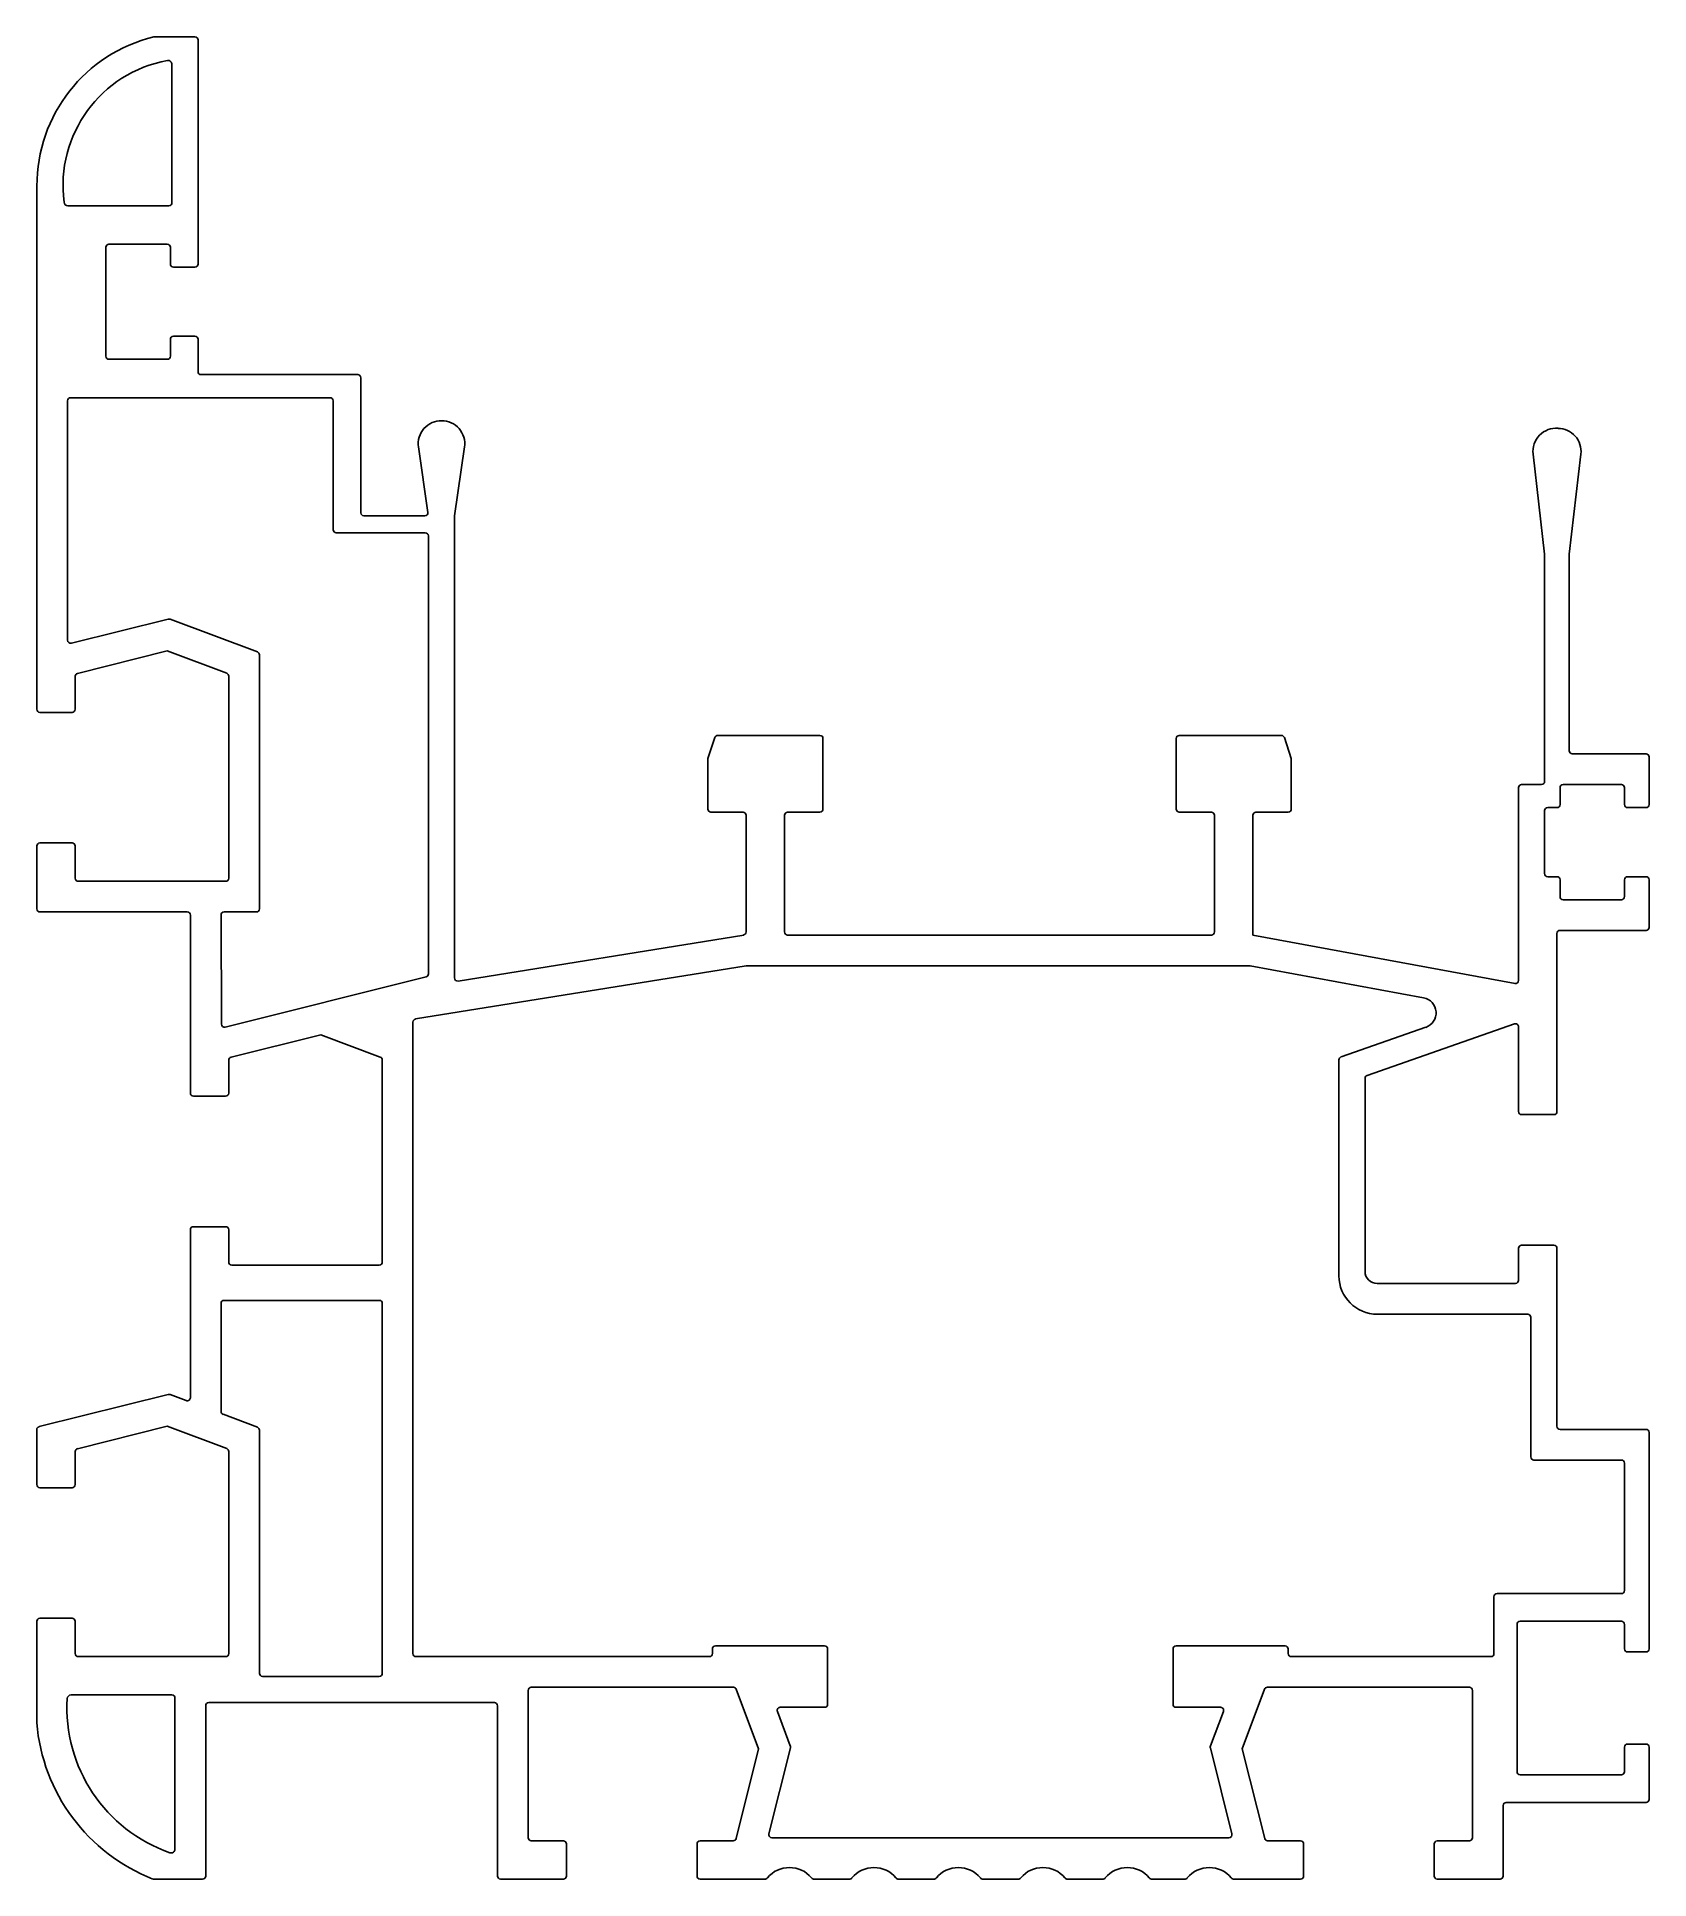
# Model space of a CAD drawing. Extents: x 2158 to 2263, y 2159 to 2279.
import ezdxf

# ---------------------------------------------------------------- set-up
doc = ezdxf.new("R2010")
doc.units = 0
doc.layers.get('0').update_dxf_attribs({"linetype": 'CONTINUOUS'})

msp = doc.modelspace()

# ---------------------------------------------------------------- linework, layer by layer
at = {"linetype": 'CONTINUOUS'}
for p, q in [((2168.33, 2278.53), (2165.65, 2278.53)), ((2168.53, 2263.73), (2168.53, 2278.33)), ((2166.83, 2276.74), (2166.83, 2267.73)), ((2158.03, 2268.81), (2158.03, 2234.73)), ((2166.63, 2267.53), (2160.06, 2267.53)), ((2162.53, 2257.73), (2162.53, 2264.83)), ((2162.73, 2265.03), (2166.53, 2265.03)), ((2166.73, 2264.83), (2166.73, 2263.73)), ((2166.93, 2263.53), (2168.33, 2263.53)), ((2166.73, 2258.83), (2166.73, 2257.73)), ((2168.33, 2259.03), (2166.93, 2259.03)), ((2168.53, 2256.73), (2168.53, 2258.83)), ((2166.53, 2257.53), (2162.73, 2257.53)), ((2178.93, 2256.53), (2168.73, 2256.53)), ((2179.13, 2247.53), (2179.13, 2256.33)), ((2160.03, 2239.23), (2160.03, 2254.83)), ((2160.23, 2255.03), (2177.13, 2255.03)), ((2177.33, 2254.83), (2177.33, 2246.43)), ((2182.88, 2251.82), (2183.5, 2247.56)), ((2185.23, 2247.33), (2185.89, 2251.82)), ((2255.48, 2251.36), (2256.23, 2244.83)), ((2257.83, 2244.83), (2258.59, 2251.36)), ((2183.3, 2247.33), (2179.33, 2247.33)), ((2185.23, 2217.23), (2185.23, 2247.33)), ((2177.53, 2246.23), (2183.33, 2246.23)), ((2183.53, 2246.03), (2183.53, 2217.5)), ((2256.23, 2244.83), (2256.23, 2230.03)), ((2257.83, 2232.03), (2257.83, 2244.83)), ((2166.59, 2240.61), (2160.28, 2239.03)), ((2172.4, 2238.47), (2166.71, 2240.6)), ((2160.69, 2237.07), (2166.53, 2238.53)), ((2166.53, 2238.53), (2170.4, 2237.08)), ((2172.53, 2221.73), (2172.53, 2238.28)), ((2160.53, 2234.73), (2160.53, 2236.88)), ((2170.53, 2236.89), (2170.53, 2223.73)), ((2158.23, 2234.53), (2160.33, 2234.53)), ((2202.19, 2232.9), (2201.73, 2231.53)), ((2209.03, 2233.03), (2202.38, 2233.03)), ((2209.23, 2228.23), (2209.23, 2232.83)), ((2232.23, 2232.83), (2232.23, 2228.23)), ((2239.09, 2233.03), (2232.43, 2233.03)), ((2239.73, 2231.53), (2239.28, 2232.9)), ((2201.73, 2231.53), (2201.73, 2228.23)), ((2239.73, 2228.23), (2239.73, 2231.53)), ((2262.83, 2231.83), (2258.03, 2231.83)), ((2263.03, 2228.53), (2263.03, 2231.63)), ((2254.53, 2229.63), (2254.53, 2217.07)), ((2256.03, 2229.83), (2254.73, 2229.83)), ((2257.23, 2228.53), (2257.23, 2229.63)), ((2257.43, 2229.83), (2261.23, 2229.83)), ((2261.43, 2229.63), (2261.43, 2228.53)), ((2201.93, 2228.03), (2204.03, 2228.03)), ((2204.23, 2227.83), (2204.23, 2220.23)), ((2206.73, 2220.23), (2206.73, 2227.83)), ((2206.93, 2228.03), (2209.03, 2228.03)), ((2232.43, 2228.03), (2234.53, 2228.03)), ((2234.73, 2227.83), (2234.73, 2220.23)), ((2237.23, 2220.03), (2237.23, 2227.83)), ((2237.43, 2228.03), (2239.53, 2228.03)), ((2256.23, 2224.03), (2256.23, 2228.13)), ((2256.43, 2228.33), (2257.03, 2228.33)), ((2261.63, 2228.33), (2262.83, 2228.33)), ((2160.33, 2226.03), (2158.23, 2226.03)), ((2158.03, 2225.83), (2158.03, 2221.73)), ((2160.53, 2223.73), (2160.53, 2225.83)), ((2257.03, 2223.83), (2256.43, 2223.83)), ((2257.23, 2222.53), (2257.23, 2223.63)), ((2261.43, 2223.63), (2261.43, 2222.53)), ((2262.83, 2223.83), (2261.63, 2223.83)), ((2263.03, 2220.53), (2263.03, 2223.63)), ((2170.33, 2223.53), (2160.73, 2223.53)), ((2158.23, 2221.53), (2167.83, 2221.53)), ((2168.03, 2221.33), (2168.03, 2209.73)), ((2170.05, 2214.23), (2170.03, 2221.33)), ((2170.23, 2221.53), (2172.33, 2221.53)), ((2261.23, 2222.33), (2257.43, 2222.33)), ((2204.07, 2220.03), (2185.47, 2217.03)), ((2234.53, 2220.03), (2206.93, 2220.03)), ((2254.3, 2216.88), (2237.23, 2220.03)), ((2257.03, 2208.53), (2257.03, 2220.13)), ((2257.23, 2220.33), (2262.83, 2220.33)), ((2182.7, 2214.56), (2204.23, 2218.03)), ((2204.23, 2218.03), (2237.05, 2218.03)), ((2237.05, 2218.03), (2248.34, 2215.94)), ((2183.38, 2217.31), (2170.3, 2214.03)), ((2182.53, 2173.23), (2182.53, 2214.36)), ((2248.49, 2214.02), (2242.97, 2212.09)), ((2244.67, 2210.88), (2254.27, 2214.24)), ((2254.53, 2214.05), (2254.53, 2208.53)), ((2170.69, 2212.07), (2176.53, 2213.53)), ((2176.53, 2213.53), (2180.4, 2212.08)), ((2170.53, 2209.73), (2170.53, 2211.88)), ((2180.53, 2211.89), (2180.53, 2198.73)), ((2242.83, 2211.9), (2242.83, 2197.83)), ((2244.53, 2198.13), (2244.53, 2210.69)), ((2168.23, 2209.53), (2170.33, 2209.53)), ((2254.73, 2208.33), (2256.83, 2208.33)), ((2168.03, 2200.83), (2168.03, 2189.89)), ((2170.33, 2201.03), (2168.23, 2201.03)), ((2170.53, 2198.73), (2170.53, 2200.83)), ((2254.53, 2199.63), (2254.53, 2197.53)), ((2256.83, 2199.83), (2254.73, 2199.83)), ((2257.03, 2188.03), (2257.03, 2199.63)), ((2180.33, 2198.53), (2170.73, 2198.53)), ((2254.33, 2197.33), (2245.33, 2197.33)), ((2170.03, 2188.99), (2170.03, 2196.03)), ((2170.23, 2196.23), (2180.33, 2196.23)), ((2180.53, 2196.03), (2180.53, 2171.93)), ((2245.33, 2195.33), (2255.13, 2195.33)), ((2255.33, 2195.13), (2255.33, 2186.03)), ((2166.59, 2190.11), (2158.19, 2188.01)), ((2167.76, 2189.71), (2166.71, 2190.1)), ((2172.4, 2187.97), (2170.16, 2188.81)), ((2158.03, 2187.81), (2158.03, 2184.23)), ((2160.69, 2186.57), (2166.53, 2188.03)), ((2166.53, 2188.03), (2170.4, 2186.58)), ((2172.53, 2171.93), (2172.53, 2187.78)), ((2262.83, 2187.83), (2257.23, 2187.83)), ((2263.03, 2173.53), (2263.03, 2187.63)), ((2160.53, 2184.23), (2160.53, 2186.38)), ((2170.53, 2186.39), (2170.53, 2173.23)), ((2255.53, 2185.83), (2261.23, 2185.83)), ((2261.43, 2185.63), (2261.43, 2177.33)), ((2158.23, 2184.03), (2160.33, 2184.03)), ((2252.93, 2176.93), (2252.93, 2173.23)), ((2261.23, 2177.13), (2253.13, 2177.13)), ((2158.03, 2175.33), (2158.03, 2168.72)), ((2160.33, 2175.53), (2158.23, 2175.53)), ((2160.53, 2173.23), (2160.53, 2175.33)), ((2254.43, 2165.53), (2254.43, 2175.13)), ((2254.63, 2175.33), (2261.23, 2175.33)), ((2261.43, 2175.13), (2261.43, 2173.53)), ((2202.03, 2173.53), (2202.03, 2173.23)), ((2209.33, 2173.73), (2202.23, 2173.73)), ((2209.53, 2169.93), (2209.53, 2173.53)), ((2232.03, 2173.53), (2232.03, 2169.93)), ((2239.33, 2173.73), (2232.23, 2173.73)), ((2239.53, 2173.23), (2239.53, 2173.53)), ((2261.63, 2173.33), (2262.83, 2173.33)), ((2170.33, 2173.03), (2160.73, 2173.03)), ((2201.83, 2173.03), (2182.73, 2173.03)), ((2252.73, 2173.03), (2239.73, 2173.03)), ((2180.33, 2171.73), (2172.73, 2171.73)), ((2190.03, 2161.23), (2190.03, 2170.83)), ((2190.23, 2171.03), (2203.4, 2171.03)), ((2203.58, 2170.9), (2205.03, 2167.03)), ((2236.53, 2167.03), (2237.99, 2170.9)), ((2238.17, 2171.03), (2251.33, 2171.03)), ((2251.53, 2170.83), (2251.53, 2161.23)), ((2160.26, 2170.53), (2166.83, 2170.53)), ((2167.03, 2170.33), (2167.03, 2160.49)), ((2169.03, 2158.73), (2169.03, 2169.83)), ((2169.23, 2170.03), (2187.83, 2170.03)), ((2188.03, 2169.83), (2188.03, 2158.73)), ((2206.45, 2169.73), (2209.33, 2169.73)), ((2232.23, 2169.73), (2235.12, 2169.73)), ((2207.1, 2167.21), (2206.26, 2169.46)), ((2235.31, 2169.46), (2234.47, 2167.21)), ((2262.83, 2167.33), (2261.63, 2167.33)), ((2205.03, 2167.03), (2203.57, 2161.18)), ((2205.71, 2161.48), (2207.11, 2167.09)), ((2234.46, 2167.09), (2235.86, 2161.48)), ((2238, 2161.18), (2236.53, 2167.03)), ((2261.43, 2167.13), (2261.43, 2165.53)), ((2263.03, 2163.73), (2263.03, 2167.13)), ((2261.23, 2165.33), (2254.63, 2165.33)), ((2253.53, 2158.73), (2253.53, 2163.33)), ((2253.73, 2163.53), (2262.83, 2163.53)), ((2235.67, 2161.23), (2205.9, 2161.23)), ((2192.33, 2161.03), (2190.23, 2161.03)), ((2192.53, 2158.73), (2192.53, 2160.83)), ((2201.03, 2160.83), (2201.03, 2158.73)), ((2203.38, 2161.03), (2201.23, 2161.03)), ((2240.33, 2161.03), (2238.19, 2161.03)), ((2240.53, 2158.73), (2240.53, 2160.83)), ((2249.03, 2160.83), (2249.03, 2158.73)), ((2251.33, 2161.03), (2249.23, 2161.03)), ((2165.6, 2158.53), (2168.83, 2158.53)), ((2188.23, 2158.53), (2192.33, 2158.53)), ((2201.23, 2158.53), (2205.43, 2158.53)), ((2208.67, 2158.53), (2210.93, 2158.53)), ((2214.17, 2158.53), (2216.43, 2158.53)), ((2219.67, 2158.53), (2221.93, 2158.53)), ((2225.17, 2158.53), (2227.43, 2158.53)), ((2230.67, 2158.53), (2232.77, 2158.53)), ((2236.01, 2158.53), (2240.33, 2158.53)), ((2249.23, 2158.53), (2253.33, 2158.53))]:
    msp.add_line(p, q, dxfattribs=at)
for centre, radius, start, end in [((2168, 2268.85), 9.96, 103.6463, 180.2089), ((2168.33, 2278.33), 0.2, 0, 90), ((2168.01, 2268.85), 8.27, 100.228, 187.5206), ((2166.58, 2276.74), 0.25, 0, 100.228), ((2160.06, 2267.78), 0.25, 183.4362, 270), ((2166.63, 2267.73), 0.2, 270, 0), ((2162.73, 2264.83), 0.2, 90, 180), ((2166.53, 2264.83), 0.2, 0, 90), ((2166.93, 2263.73), 0.2, 180, 270), ((2168.33, 2263.73), 0.2, 270, 0), ((2166.93, 2258.83), 0.2, 90, 180), ((2168.33, 2258.83), 0.2, 0, 90), ((2162.73, 2257.73), 0.2, 180, 270), ((2166.53, 2257.73), 0.2, 270, 0), ((2168.73, 2256.73), 0.2, 180, 270), ((2178.93, 2256.33), 0.2, 0, 90), ((2160.23, 2254.83), 0.2, 90, 180), ((2177.13, 2254.83), 0.2, 0, 90), ((2184.37, 2252.03), 1.5, 88.7346, 188.2736), ((2184.4, 2252.03), 1.5, 351.7406, 90), ((2256.97, 2251.54), 1.5, 84.9104, 186.8359), ((2257.1, 2251.53), 1.5, 353.3915, 90), ((2177.53, 2246.43), 0.2, 180, 270), ((2179.33, 2247.53), 0.2, 180, 270), ((2183.3, 2247.53), 0.2, 270, 8.2594), ((2183.33, 2246.03), 0.2, 0, 90), ((2166.64, 2240.41), 0.2, 69.444, 104.0362), ((2160.23, 2239.23), 0.2, 180, 284.0362), ((2172.33, 2238.28), 0.2, 0, 69.444), ((2160.73, 2236.88), 0.2, 104.0362, 180), ((2170.33, 2236.89), 0.2, 360, 69.444), ((2158.23, 2234.73), 0.2, 180, 270), ((2160.33, 2234.73), 0.2, 270, 0), ((2202.38, 2232.83), 0.2, 90, 161.5651), ((2209.03, 2232.83), 0.2, 0, 90), ((2232.43, 2232.83), 0.2, 90, 180), ((2239.09, 2232.83), 0.2, 18.4349, 90), ((2258.03, 2232.03), 0.2, 180, 270), ((2262.83, 2231.63), 0.2, 0, 90), ((2254.73, 2229.63), 0.2, 90, 180), ((2256.03, 2230.03), 0.2, 270, 0), ((2257.43, 2229.63), 0.2, 90, 180), ((2261.23, 2229.63), 0.2, 0, 90), ((2257.03, 2228.53), 0.2, 270, 0), ((2261.63, 2228.53), 0.2, 180, 270), ((2262.83, 2228.53), 0.2, 270, 0), ((2201.93, 2228.23), 0.2, 180, 270), ((2204.03, 2227.83), 0.2, 0, 90), ((2206.93, 2227.83), 0.2, 90, 180), ((2209.03, 2228.23), 0.2, 270, 360), ((2232.43, 2228.23), 0.2, 180, 270), ((2234.53, 2227.83), 0.2, 0, 90), ((2237.43, 2227.83), 0.2, 90, 180), ((2239.53, 2228.23), 0.2, 270, 0), ((2256.43, 2228.13), 0.2, 90, 180), ((2158.23, 2225.83), 0.2, 90, 180), ((2160.33, 2225.83), 0.2, 0, 90), ((2160.73, 2223.73), 0.2, 180, 270), ((2170.33, 2223.73), 0.2, 270, 0), ((2256.43, 2224.03), 0.2, 180, 270), ((2257.03, 2223.63), 0.2, 0, 90), ((2261.63, 2223.63), 0.2, 90, 180), ((2262.83, 2223.63), 0.2, 0, 90), ((2257.43, 2222.53), 0.2, 180, 270), ((2261.23, 2222.53), 0.2, 270, 0), ((2158.23, 2221.73), 0.2, 180, 270), ((2167.83, 2221.33), 0.2, 360, 90), ((2170.23, 2221.33), 0.2, 90, 180.1131), ((2172.33, 2221.73), 0.2, 270, 0), ((2204.03, 2220.23), 0.2, 279.1623, 0), ((2206.93, 2220.23), 0.2, 180, 270), ((2234.53, 2220.23), 0.2, 270, 0), ((2257.23, 2220.13), 0.2, 90, 180), ((2262.83, 2220.53), 0.2, 270, 0), ((2183.33, 2217.5), 0.2, 284.0362, 0), ((2185.43, 2217.23), 0.2, 180, 279.1623), ((2254.33, 2217.07), 0.2, 259.5204, 0), ((2248.16, 2214.96), 1, 289.29, 79.5204), ((2170.25, 2214.23), 0.2, 180.1131, 284.0362), ((2182.73, 2214.36), 0.2, 99.1623, 180), ((2254.33, 2214.05), 0.2, 360, 109.29), ((2170.73, 2211.88), 0.2, 104.0362, 180), ((2180.33, 2211.89), 0.2, 360, 69.444), ((2243.03, 2211.9), 0.2, 109.29, 180), ((2244.73, 2210.69), 0.2, 109.29, 180), ((2168.23, 2209.73), 0.2, 180, 270), ((2170.33, 2209.73), 0.2, 270, 0), ((2254.73, 2208.53), 0.2, 180, 270), ((2256.83, 2208.53), 0.2, 270, 360), ((2168.23, 2200.83), 0.2, 90, 180), ((2170.33, 2200.83), 0.2, 0, 90), ((2254.73, 2199.63), 0.2, 90, 180), ((2256.83, 2199.63), 0.2, 0, 90), ((2170.73, 2198.73), 0.2, 180, 270), ((2180.33, 2198.73), 0.2, 270, 0), ((2245.33, 2197.83), 2.5, 180, 270), ((2245.33, 2198.13), 0.8, 180, 270), ((2254.33, 2197.53), 0.2, 270, 0), ((2170.23, 2196.03), 0.2, 90, 180), ((2180.33, 2196.03), 0.2, 360, 90), ((2255.13, 2195.13), 0.2, 0, 90), ((2166.64, 2189.91), 0.2, 69.444, 104.0362), ((2167.83, 2189.89), 0.2, 249.444, 0), ((2170.23, 2188.99), 0.2, 180, 249.444), ((2158.23, 2187.81), 0.2, 104.0362, 180), ((2172.33, 2187.78), 0.2, 0, 69.444), ((2257.23, 2188.03), 0.2, 180, 270), ((2262.83, 2187.63), 0.2, 0, 90), ((2160.73, 2186.38), 0.2, 104.0362, 180), ((2170.33, 2186.39), 0.2, 360, 69.444), ((2255.53, 2186.03), 0.2, 180, 270), ((2261.23, 2185.63), 0.2, 0, 90), ((2158.23, 2184.23), 0.2, 180, 270), ((2160.33, 2184.23), 0.2, 270, 0), ((2253.13, 2176.93), 0.2, 90, 180), ((2261.23, 2177.33), 0.2, 270, 0), ((2158.23, 2175.33), 0.2, 90, 180), ((2160.33, 2175.33), 0.2, 0, 90), ((2254.63, 2175.13), 0.2, 90, 180), ((2261.23, 2175.13), 0.2, 0, 90), ((2160.73, 2173.23), 0.2, 180, 270), ((2170.33, 2173.23), 0.2, 270, 0), ((2182.73, 2173.23), 0.2, 180, 270), ((2201.83, 2173.23), 0.2, 270, 0), ((2202.23, 2173.53), 0.2, 90, 180), ((2209.33, 2173.53), 0.2, 0, 90), ((2232.23, 2173.53), 0.2, 90, 180), ((2239.33, 2173.53), 0.2, 0, 90), ((2239.73, 2173.23), 0.2, 180, 270), ((2252.73, 2173.23), 0.2, 270, 0), ((2261.63, 2173.53), 0.2, 180, 270), ((2262.83, 2173.53), 0.2, 270, 0), ((2172.73, 2171.93), 0.2, 180, 270), ((2180.33, 2171.93), 0.2, 270, 0), ((2190.23, 2170.83), 0.2, 90, 180), ((2203.4, 2170.83), 0.2, 20.556, 90), ((2238.17, 2170.83), 0.2, 90, 159.444), ((2251.33, 2170.83), 0.2, 360, 90), ((2169.99, 2169.7), 10, 176.5638, 250.7785), ((2160.26, 2170.28), 0.25, 90, 176.5638), ((2166.83, 2170.33), 0.2, 0, 90), ((2169.23, 2169.83), 0.2, 90, 180), ((2187.83, 2169.83), 0.2, 360, 90), ((2206.45, 2169.53), 0.2, 90, 200.556), ((2209.33, 2169.93), 0.2, 270, 0), ((2232.23, 2169.93), 0.2, 180, 270), ((2235.12, 2169.53), 0.2, 339.444, 90), ((2169.99, 2169.7), 12, 184.6855, 248.5077), ((2206.92, 2167.14), 0.2, 345.9638, 20.556), ((2234.65, 2167.14), 0.2, 159.444, 194.0362), ((2261.63, 2167.13), 0.2, 90, 180), ((2262.83, 2167.13), 0.2, 0, 90), ((2254.63, 2165.53), 0.2, 180, 270), ((2261.23, 2165.53), 0.2, 270, 0), ((2262.83, 2163.73), 0.2, 270, 360), ((2253.73, 2163.33), 0.2, 90, 180), ((2190.23, 2161.23), 0.2, 180, 270), ((2205.9, 2161.43), 0.2, 165.9638, 270), ((2235.67, 2161.43), 0.2, 270, 14.0362), ((2251.33, 2161.23), 0.2, 270, 0), ((2166.78, 2160.49), 0.25, 250.7785, 0), ((2192.33, 2160.83), 0.2, 0, 90), ((2201.23, 2160.83), 0.2, 90, 180), ((2203.38, 2161.23), 0.2, 270, 345.9638), ((2238.19, 2161.23), 0.2, 194.0362, 270), ((2240.33, 2160.83), 0.2, 0, 90), ((2249.23, 2160.83), 0.2, 90, 180), ((2207.05, 2157.41), 1.88, 40.3202, 139.6798), ((2212.55, 2157.41), 1.88, 40.3202, 139.6798), ((2218.05, 2157.41), 1.88, 40.3202, 139.6798), ((2223.55, 2157.41), 1.88, 40.3202, 139.6798), ((2229.05, 2157.41), 1.88, 40.3202, 139.6798), ((2234.39, 2157.41), 1.88, 40.3202, 139.6798), ((2168.83, 2158.73), 0.2, 270, 0), ((2188.23, 2158.73), 0.2, 180, 270), ((2192.33, 2158.73), 0.2, 270, 0), ((2201.23, 2158.73), 0.2, 180, 270), ((2205.43, 2158.78), 0.25, 270, 319.6798), ((2208.67, 2158.78), 0.25, 220.3202, 270), ((2210.93, 2158.78), 0.25, 270, 319.6798), ((2214.17, 2158.78), 0.25, 220.3202, 270), ((2216.43, 2158.78), 0.25, 270, 319.6798), ((2219.67, 2158.78), 0.25, 220.3202, 270), ((2221.93, 2158.78), 0.25, 270, 319.6798), ((2225.17, 2158.78), 0.25, 220.3202, 270), ((2227.43, 2158.78), 0.25, 270, 319.6798), ((2230.67, 2158.78), 0.25, 220.3202, 270), ((2232.77, 2158.78), 0.25, 270, 319.6798), ((2236.01, 2158.78), 0.25, 220.3202, 270), ((2240.33, 2158.73), 0.2, 270, 0), ((2249.23, 2158.73), 0.2, 180, 270), ((2253.33, 2158.73), 0.2, 270, 0)]:
    msp.add_arc(centre, radius, start, end, dxfattribs=at)

doc.saveas('drawing.dxf')
